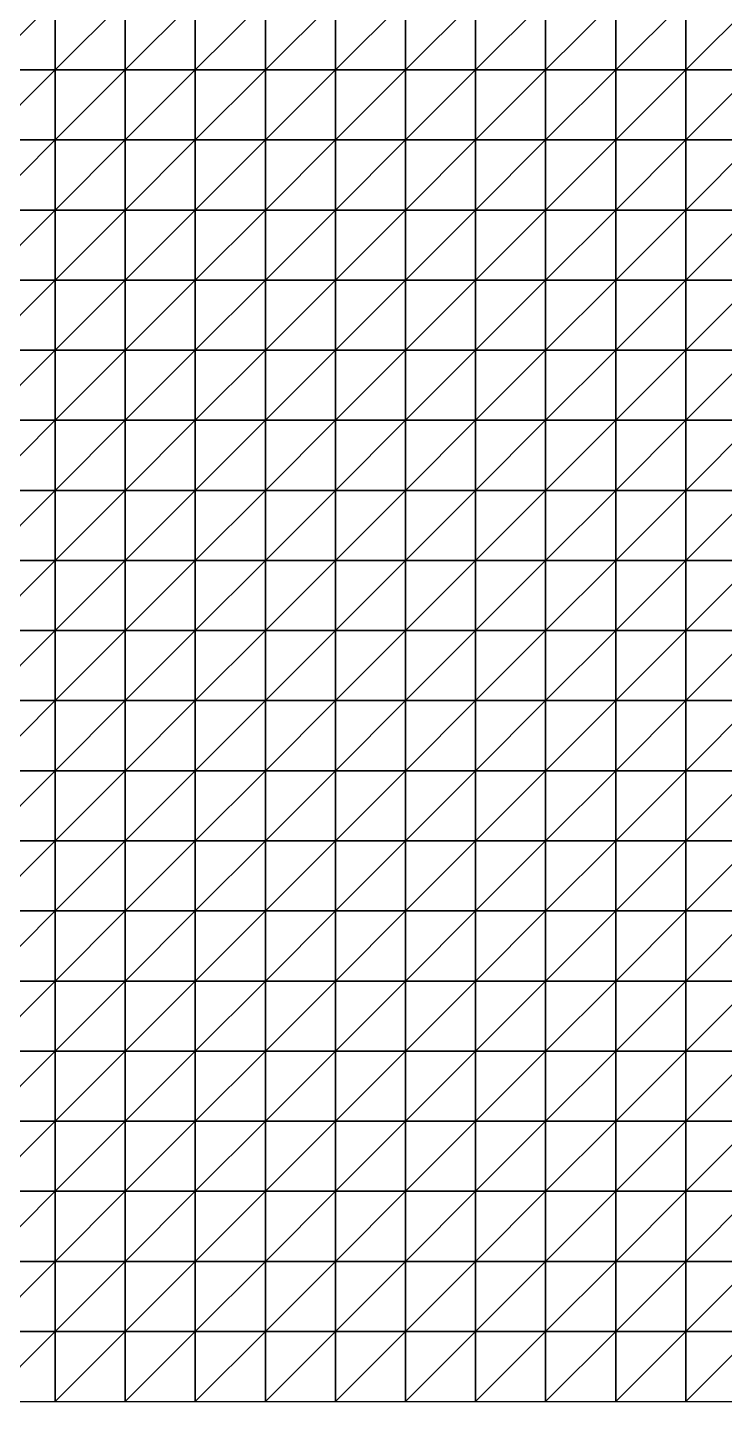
# Model space of a CAD drawing. Header units: metres. Extents: x 351000 to 353000, y 7455000 to 7457000.
# Drawn here: x 351490.1 to 351738.8, y 7455000 to 7455490.1 of the extents above; entities that cross this region are included whole.
import ezdxf

# ---------------------------------------------------------------- set-up
doc = ezdxf.new("R2010")
doc.units = ezdxf.units.M

msp = doc.modelspace()

# ---------------------------------------------------------------- linework, layer by layer
at = {"layer": 'BASE_OF_OXIDE_BOX'}
for points in [[(351475, 7455475, 1192.99), (351500, 7455475, 1195.15), (351500, 7455500, 1192.9)], [(351475, 7455475, 1192.99), (351500, 7455500, 1192.9), (351475, 7455500, 1191.11)], [(351500, 7455475, 1195.15), (351525, 7455475, 1198.79), (351525, 7455500, 1196.4)], [(351500, 7455475, 1195.15), (351525, 7455500, 1196.4), (351500, 7455500, 1192.9)], [(351525, 7455475, 1198.79), (351550, 7455475, 1202.42), (351550, 7455500, 1200.02)], [(351525, 7455475, 1198.79), (351550, 7455500, 1200.02), (351525, 7455500, 1196.4)], [(351550, 7455475, 1202.42), (351575, 7455475, 1204.11), (351575, 7455500, 1201.82)], [(351550, 7455475, 1202.42), (351575, 7455500, 1201.82), (351550, 7455500, 1200.02)], [(351575, 7455475, 1204.11), (351600, 7455475, 1202.58), (351600, 7455500, 1200.48)], [(351575, 7455475, 1204.11), (351600, 7455500, 1200.48), (351575, 7455500, 1201.82)], [(351600, 7455475, 1202.58), (351625, 7455475, 1197.85), (351625, 7455500, 1196.03)], [(351600, 7455475, 1202.58), (351625, 7455500, 1196.03), (351600, 7455500, 1200.48)], [(351625, 7455475, 1197.85), (351650, 7455475, 1191.44), (351650, 7455500, 1189.98)], [(351625, 7455475, 1197.85), (351650, 7455500, 1189.98), (351625, 7455500, 1196.03)], [(351650, 7455475, 1191.44), (351675, 7455475, 1185.81), (351675, 7455500, 1184.75)], [(351650, 7455475, 1191.44), (351675, 7455500, 1184.75), (351650, 7455500, 1189.98)], [(351675, 7455475, 1185.81), (351700, 7455475, 1183.34), (351700, 7455500, 1182.58)], [(351675, 7455475, 1185.81), (351700, 7455500, 1182.58), (351675, 7455500, 1184.75)], [(351700, 7455475, 1183.34), (351725, 7455475, 1185.39), (351725, 7455500, 1184.69)], [(351700, 7455475, 1183.34), (351725, 7455500, 1184.69), (351700, 7455500, 1182.58)], [(351725, 7455475, 1185.39), (351750, 7455475, 1191.82), (351750, 7455500, 1190.84)], [(351725, 7455475, 1185.39), (351750, 7455500, 1190.84), (351725, 7455500, 1184.69)], [(351475, 7455450, 1193.63), (351500, 7455450, 1196.74), (351500, 7455475, 1195.15)], [(351475, 7455450, 1193.63), (351500, 7455475, 1195.15), (351475, 7455475, 1192.99)], [(351500, 7455450, 1196.74), (351525, 7455450, 1201.3), (351525, 7455475, 1198.79)], [(351500, 7455450, 1196.74), (351525, 7455475, 1198.79), (351500, 7455475, 1195.15)], [(351525, 7455450, 1201.3), (351550, 7455450, 1205.77), (351550, 7455475, 1202.42)], [(351525, 7455450, 1201.3), (351550, 7455475, 1202.42), (351525, 7455475, 1198.79)], [(351550, 7455450, 1205.77), (351575, 7455450, 1208.23), (351575, 7455475, 1204.11)], [(351550, 7455450, 1205.77), (351575, 7455475, 1204.11), (351550, 7455475, 1202.42)], [(351575, 7455450, 1208.23), (351600, 7455450, 1207.3), (351600, 7455475, 1202.58)], [(351575, 7455450, 1208.23), (351600, 7455475, 1202.58), (351575, 7455475, 1204.11)], [(351600, 7455450, 1207.3), (351625, 7455450, 1202.92), (351625, 7455475, 1197.85)], [(351600, 7455450, 1207.3), (351625, 7455475, 1197.85), (351600, 7455475, 1202.58)], [(351625, 7455450, 1202.92), (351650, 7455450, 1196.53), (351650, 7455475, 1191.44)], [(351625, 7455450, 1202.92), (351650, 7455475, 1191.44), (351625, 7455475, 1197.85)], [(351650, 7455450, 1196.53), (351675, 7455450, 1190.6), (351675, 7455475, 1185.81)], [(351650, 7455450, 1196.53), (351675, 7455475, 1185.81), (351650, 7455475, 1191.44)], [(351675, 7455450, 1190.6), (351700, 7455450, 1187.59), (351700, 7455475, 1183.34)], [(351675, 7455450, 1190.6), (351700, 7455475, 1183.34), (351675, 7455475, 1185.81)], [(351700, 7455450, 1187.59), (351725, 7455450, 1188.99), (351725, 7455475, 1185.39)], [(351700, 7455450, 1187.59), (351725, 7455475, 1185.39), (351700, 7455475, 1183.34)], [(351725, 7455450, 1188.99), (351750, 7455450, 1194.86), (351750, 7455475, 1191.82)], [(351725, 7455450, 1188.99), (351750, 7455475, 1191.82), (351725, 7455475, 1185.39)], [(351475, 7455425, 1192.59), (351500, 7455425, 1196.85), (351500, 7455450, 1196.74)], [(351475, 7455425, 1192.59), (351500, 7455450, 1196.74), (351475, 7455450, 1193.63)], [(351500, 7455425, 1196.85), (351525, 7455425, 1202.66), (351525, 7455450, 1201.3)], [(351500, 7455425, 1196.85), (351525, 7455450, 1201.3), (351500, 7455450, 1196.74)], [(351525, 7455425, 1202.66), (351550, 7455425, 1208.45), (351550, 7455450, 1205.77)], [(351525, 7455425, 1202.66), (351550, 7455450, 1205.77), (351525, 7455450, 1201.3)], [(351550, 7455425, 1208.45), (351575, 7455425, 1212.21), (351575, 7455450, 1208.23)], [(351550, 7455425, 1208.45), (351575, 7455450, 1208.23), (351550, 7455450, 1205.77)], [(351575, 7455425, 1212.21), (351600, 7455425, 1212.43), (351600, 7455450, 1207.3)], [(351575, 7455425, 1212.21), (351600, 7455450, 1207.3), (351575, 7455450, 1208.23)], [(351600, 7455425, 1212.43), (351625, 7455425, 1208.93), (351625, 7455450, 1202.92)], [(351600, 7455425, 1212.43), (351625, 7455450, 1202.92), (351600, 7455450, 1207.3)], [(351625, 7455425, 1208.93), (351650, 7455425, 1203.01), (351650, 7455450, 1196.53)], [(351625, 7455425, 1208.93), (351650, 7455450, 1196.53), (351625, 7455450, 1202.92)], [(351650, 7455425, 1203.01), (351675, 7455425, 1197.09), (351675, 7455450, 1190.6)], [(351650, 7455425, 1203.01), (351675, 7455450, 1190.6), (351650, 7455450, 1196.53)], [(351675, 7455425, 1197.09), (351700, 7455425, 1193.68), (351700, 7455450, 1187.59)], [(351675, 7455425, 1197.09), (351700, 7455450, 1187.59), (351675, 7455450, 1190.6)], [(351700, 7455425, 1193.68), (351725, 7455425, 1194.41), (351725, 7455450, 1188.99)], [(351700, 7455425, 1193.68), (351725, 7455450, 1188.99), (351700, 7455450, 1187.59)], [(351725, 7455425, 1194.41), (351750, 7455425, 1199.49), (351750, 7455450, 1194.86)], [(351725, 7455425, 1194.41), (351750, 7455450, 1194.86), (351725, 7455450, 1188.99)], [(351475, 7455400, 1190.53), (351500, 7455400, 1195.73), (351500, 7455425, 1196.85)], [(351475, 7455400, 1190.53), (351500, 7455425, 1196.85), (351475, 7455425, 1192.59)], [(351500, 7455400, 1195.73), (351525, 7455400, 1202.67), (351525, 7455425, 1202.66)], [(351500, 7455400, 1195.73), (351525, 7455425, 1202.66), (351500, 7455425, 1196.85)], [(351525, 7455400, 1202.67), (351550, 7455400, 1209.69), (351550, 7455425, 1208.45)], [(351525, 7455400, 1202.67), (351550, 7455425, 1208.45), (351525, 7455425, 1202.66)], [(351550, 7455400, 1209.69), (351575, 7455400, 1214.75), (351575, 7455425, 1212.21)], [(351550, 7455400, 1209.69), (351575, 7455425, 1212.21), (351550, 7455425, 1208.45)], [(351575, 7455400, 1214.75), (351600, 7455400, 1216.25), (351600, 7455425, 1212.43)], [(351575, 7455400, 1214.75), (351600, 7455425, 1212.43), (351575, 7455425, 1212.21)], [(351600, 7455400, 1216.25), (351625, 7455400, 1213.86), (351625, 7455425, 1208.93)], [(351600, 7455400, 1216.25), (351625, 7455425, 1208.93), (351600, 7455425, 1212.43)], [(351625, 7455400, 1213.86), (351650, 7455400, 1208.78), (351650, 7455425, 1203.01)], [(351625, 7455400, 1213.86), (351650, 7455425, 1203.01), (351625, 7455425, 1208.93)], [(351650, 7455400, 1208.78), (351675, 7455400, 1203.31), (351675, 7455425, 1197.09)], [(351650, 7455400, 1208.78), (351675, 7455425, 1197.09), (351650, 7455425, 1203.01)], [(351675, 7455400, 1203.31), (351700, 7455400, 1199.99), (351700, 7455425, 1193.68)], [(351675, 7455400, 1203.31), (351700, 7455425, 1193.68), (351675, 7455425, 1197.09)], [(351700, 7455400, 1199.99), (351725, 7455400, 1200.51), (351725, 7455425, 1194.41)], [(351700, 7455400, 1199.99), (351725, 7455425, 1194.41), (351700, 7455425, 1193.68)], [(351725, 7455400, 1200.51), (351750, 7455400, 1205.16), (351750, 7455425, 1199.49)], [(351725, 7455400, 1200.51), (351750, 7455425, 1199.49), (351725, 7455425, 1194.41)], [(351475, 7455375, 1189.51), (351500, 7455375, 1195.31), (351500, 7455400, 1195.73)], [(351475, 7455375, 1189.51), (351500, 7455400, 1195.73), (351475, 7455400, 1190.53)], [(351500, 7455375, 1195.31), (351525, 7455375, 1202.88), (351525, 7455400, 1202.67)], [(351500, 7455375, 1195.31), (351525, 7455400, 1202.67), (351500, 7455400, 1195.73)], [(351525, 7455375, 1202.88), (351550, 7455375, 1210.58), (351550, 7455400, 1209.69)], [(351525, 7455375, 1202.88), (351550, 7455400, 1209.69), (351525, 7455400, 1202.67)], [(351550, 7455375, 1210.58), (351575, 7455375, 1216.39), (351575, 7455400, 1214.75)], [(351550, 7455375, 1210.58), (351575, 7455400, 1214.75), (351550, 7455400, 1209.69)], [(351575, 7455375, 1216.39), (351600, 7455375, 1218.76), (351600, 7455400, 1216.25)], [(351575, 7455375, 1216.39), (351600, 7455400, 1216.25), (351575, 7455400, 1214.75)], [(351600, 7455375, 1218.76), (351625, 7455375, 1217.28), (351625, 7455400, 1213.86)], [(351600, 7455375, 1218.76), (351625, 7455400, 1213.86), (351600, 7455400, 1216.25)], [(351625, 7455375, 1217.28), (351650, 7455375, 1213.06), (351650, 7455400, 1208.78)], [(351625, 7455375, 1217.28), (351650, 7455400, 1208.78), (351625, 7455400, 1213.86)], [(351650, 7455375, 1213.06), (351675, 7455375, 1208.32), (351675, 7455400, 1203.31)], [(351650, 7455375, 1213.06), (351675, 7455400, 1203.31), (351650, 7455400, 1208.78)], [(351675, 7455375, 1208.32), (351700, 7455375, 1205.52), (351700, 7455400, 1199.99)], [(351675, 7455375, 1208.32), (351700, 7455400, 1199.99), (351675, 7455400, 1203.31)], [(351700, 7455375, 1205.52), (351725, 7455375, 1206.37), (351725, 7455400, 1200.51)], [(351700, 7455375, 1205.52), (351725, 7455400, 1200.51), (351700, 7455400, 1199.99)], [(351725, 7455375, 1206.37), (351750, 7455375, 1211.13), (351750, 7455400, 1205.16)], [(351725, 7455375, 1206.37), (351750, 7455400, 1205.16), (351725, 7455400, 1200.51)], [(351475, 7455350, 1192.13), (351500, 7455350, 1198.22), (351500, 7455375, 1195.31)], [(351475, 7455350, 1192.13), (351500, 7455375, 1195.31), (351475, 7455375, 1189.51)], [(351500, 7455350, 1198.22), (351525, 7455350, 1205.79), (351525, 7455375, 1202.88)], [(351500, 7455350, 1198.22), (351525, 7455375, 1202.88), (351500, 7455375, 1195.31)], [(351525, 7455350, 1205.79), (351550, 7455350, 1213.32), (351550, 7455375, 1210.58)], [(351525, 7455350, 1205.79), (351550, 7455375, 1210.58), (351525, 7455375, 1202.88)], [(351550, 7455350, 1213.32), (351575, 7455350, 1218.98), (351575, 7455375, 1216.39)], [(351550, 7455350, 1213.32), (351575, 7455375, 1216.39), (351550, 7455375, 1210.58)], [(351575, 7455350, 1218.98), (351600, 7455350, 1221.35), (351600, 7455375, 1218.76)], [(351575, 7455350, 1218.98), (351600, 7455375, 1218.76), (351575, 7455375, 1216.39)], [(351600, 7455350, 1221.35), (351625, 7455350, 1220.13), (351625, 7455375, 1217.28)], [(351600, 7455350, 1221.35), (351625, 7455375, 1217.28), (351600, 7455375, 1218.76)], [(351625, 7455350, 1220.13), (351650, 7455350, 1216.37), (351650, 7455375, 1213.06)], [(351625, 7455350, 1220.13), (351650, 7455375, 1213.06), (351625, 7455375, 1217.28)], [(351650, 7455350, 1216.37), (351675, 7455350, 1212.2), (351675, 7455375, 1208.32)], [(351650, 7455350, 1216.37), (351675, 7455375, 1208.32), (351650, 7455375, 1213.06)], [(351675, 7455350, 1212.2), (351700, 7455350, 1209.99), (351700, 7455375, 1205.52)], [(351675, 7455350, 1212.2), (351700, 7455375, 1205.52), (351675, 7455375, 1208.32)], [(351700, 7455350, 1209.99), (351725, 7455350, 1211.33), (351725, 7455375, 1206.37)], [(351700, 7455350, 1209.99), (351725, 7455375, 1206.37), (351700, 7455375, 1205.52)], [(351725, 7455350, 1211.33), (351750, 7455350, 1216.38), (351750, 7455375, 1211.13)], [(351725, 7455350, 1211.33), (351750, 7455375, 1211.13), (351725, 7455375, 1206.37)], [(351475, 7455325, 1199.82), (351500, 7455325, 1205.96), (351500, 7455350, 1198.22)], [(351475, 7455325, 1199.82), (351500, 7455350, 1198.22), (351475, 7455350, 1192.13)], [(351500, 7455325, 1205.96), (351525, 7455325, 1212.89), (351525, 7455350, 1205.79)], [(351500, 7455325, 1205.96), (351525, 7455350, 1205.79), (351500, 7455350, 1198.22)], [(351525, 7455325, 1212.89), (351550, 7455325, 1219.34), (351550, 7455350, 1213.32)], [(351525, 7455325, 1212.89), (351550, 7455350, 1213.32), (351525, 7455350, 1205.79)], [(351550, 7455325, 1219.34), (351575, 7455325, 1223.74), (351575, 7455350, 1218.98)], [(351550, 7455325, 1219.34), (351575, 7455350, 1218.98), (351550, 7455350, 1213.32)], [(351575, 7455325, 1223.74), (351600, 7455325, 1225.24), (351600, 7455350, 1221.35)], [(351575, 7455325, 1223.74), (351600, 7455350, 1221.35), (351575, 7455350, 1218.98)], [(351600, 7455325, 1225.24), (351625, 7455325, 1223.45), (351625, 7455350, 1220.13)], [(351600, 7455325, 1225.24), (351625, 7455350, 1220.13), (351600, 7455350, 1221.35)], [(351625, 7455325, 1223.45), (351650, 7455325, 1219.52), (351650, 7455350, 1216.37)], [(351625, 7455325, 1223.45), (351650, 7455350, 1216.37), (351625, 7455350, 1220.13)], [(351650, 7455325, 1219.52), (351675, 7455325, 1215.48), (351675, 7455350, 1212.2)], [(351650, 7455325, 1219.52), (351675, 7455350, 1212.2), (351650, 7455350, 1216.37)], [(351675, 7455325, 1215.48), (351700, 7455325, 1213.5), (351700, 7455350, 1209.99)], [(351675, 7455325, 1215.48), (351700, 7455350, 1209.99), (351675, 7455350, 1212.2)], [(351700, 7455325, 1213.5), (351725, 7455325, 1215.03), (351725, 7455350, 1211.33)], [(351700, 7455325, 1213.5), (351725, 7455350, 1211.33), (351700, 7455350, 1209.99)], [(351725, 7455325, 1215.03), (351750, 7455325, 1220.06), (351750, 7455350, 1216.38)], [(351725, 7455325, 1215.03), (351750, 7455350, 1216.38), (351725, 7455350, 1211.33)], [(351475, 7455300, 1211.46), (351500, 7455300, 1217.31), (351500, 7455325, 1205.96)], [(351475, 7455300, 1211.46), (351500, 7455325, 1205.96), (351475, 7455325, 1199.82)], [(351500, 7455300, 1217.31), (351525, 7455300, 1223.03), (351525, 7455325, 1212.89)], [(351500, 7455300, 1217.31), (351525, 7455325, 1212.89), (351500, 7455325, 1205.96)], [(351525, 7455300, 1223.03), (351550, 7455300, 1223.66), (351550, 7455325, 1219.34)], [(351525, 7455300, 1223.03), (351550, 7455325, 1219.34), (351525, 7455325, 1212.89)], [(351550, 7455300, 1223.66), (351575, 7455300, 1224.39), (351575, 7455325, 1223.74)], [(351550, 7455300, 1223.66), (351575, 7455325, 1223.74), (351550, 7455325, 1219.34)], [(351575, 7455300, 1224.39), (351600, 7455300, 1225.55), (351600, 7455325, 1225.24)], [(351575, 7455300, 1224.39), (351600, 7455325, 1225.24), (351575, 7455325, 1223.74)], [(351600, 7455300, 1225.55), (351625, 7455300, 1226.22), (351625, 7455325, 1223.45)], [(351600, 7455300, 1225.55), (351625, 7455325, 1223.45), (351600, 7455325, 1225.24)], [(351625, 7455300, 1226.22), (351650, 7455300, 1222.72), (351650, 7455325, 1219.52)], [(351625, 7455300, 1226.22), (351650, 7455325, 1219.52), (351625, 7455325, 1223.45)], [(351650, 7455300, 1222.72), (351675, 7455300, 1218.48), (351675, 7455325, 1215.48)], [(351650, 7455300, 1222.72), (351675, 7455325, 1215.48), (351650, 7455325, 1219.52)], [(351675, 7455300, 1218.48), (351700, 7455300, 1216.4), (351700, 7455325, 1213.5)], [(351675, 7455300, 1218.48), (351700, 7455325, 1213.5), (351675, 7455325, 1215.48)], [(351700, 7455300, 1216.4), (351725, 7455300, 1217.67), (351725, 7455325, 1215.03)], [(351700, 7455300, 1216.4), (351725, 7455325, 1215.03), (351700, 7455325, 1213.5)], [(351725, 7455300, 1217.67), (351750, 7455300, 1222.12), (351750, 7455325, 1220.06)], [(351725, 7455300, 1217.67), (351750, 7455325, 1220.06), (351725, 7455325, 1215.03)], [(351475, 7455275, 1223.42), (351500, 7455275, 1228.52), (351500, 7455300, 1217.31)], [(351475, 7455275, 1223.42), (351500, 7455300, 1217.31), (351475, 7455300, 1211.46)], [(351500, 7455275, 1228.52), (351525, 7455275, 1230.49), (351525, 7455300, 1223.03)], [(351500, 7455275, 1228.52), (351525, 7455300, 1223.03), (351500, 7455300, 1217.31)], [(351525, 7455275, 1230.49), (351550, 7455275, 1228.08), (351550, 7455300, 1223.66)], [(351525, 7455275, 1230.49), (351550, 7455300, 1223.66), (351525, 7455300, 1223.03)], [(351550, 7455275, 1228.08), (351575, 7455275, 1227.04), (351575, 7455300, 1224.39)], [(351550, 7455275, 1228.08), (351575, 7455300, 1224.39), (351550, 7455300, 1223.66)], [(351575, 7455275, 1227.04), (351600, 7455275, 1227.17), (351600, 7455300, 1225.55)], [(351575, 7455275, 1227.04), (351600, 7455300, 1225.55), (351575, 7455300, 1224.39)], [(351600, 7455275, 1227.17), (351625, 7455275, 1227.76), (351625, 7455300, 1226.22)], [(351600, 7455275, 1227.17), (351625, 7455300, 1226.22), (351600, 7455300, 1225.55)], [(351625, 7455275, 1227.76), (351650, 7455275, 1225.48), (351650, 7455300, 1222.72)], [(351625, 7455275, 1227.76), (351650, 7455300, 1222.72), (351625, 7455300, 1226.22)], [(351650, 7455275, 1225.48), (351675, 7455275, 1221.34), (351675, 7455300, 1218.48)], [(351650, 7455275, 1225.48), (351675, 7455300, 1218.48), (351650, 7455300, 1222.72)], [(351675, 7455275, 1221.34), (351700, 7455275, 1219.26), (351700, 7455300, 1216.4)], [(351675, 7455275, 1221.34), (351700, 7455300, 1216.4), (351675, 7455300, 1218.48)], [(351700, 7455275, 1219.26), (351725, 7455275, 1220.14), (351725, 7455300, 1217.67)], [(351700, 7455275, 1219.26), (351725, 7455300, 1217.67), (351700, 7455300, 1216.4)], [(351725, 7455275, 1220.14), (351750, 7455275, 1223.66), (351750, 7455300, 1222.12)], [(351725, 7455275, 1220.14), (351750, 7455300, 1222.12), (351725, 7455300, 1217.67)], [(351475, 7455250, 1231.41), (351500, 7455250, 1235.17), (351500, 7455275, 1228.52)], [(351475, 7455250, 1231.41), (351500, 7455275, 1228.52), (351475, 7455275, 1223.42)], [(351500, 7455250, 1235.17), (351525, 7455250, 1234.36), (351525, 7455275, 1230.49)], [(351500, 7455250, 1235.17), (351525, 7455275, 1230.49), (351500, 7455275, 1228.52)], [(351525, 7455250, 1234.36), (351550, 7455250, 1230.95), (351550, 7455275, 1228.08)], [(351525, 7455250, 1234.36), (351550, 7455275, 1228.08), (351525, 7455275, 1230.49)], [(351550, 7455250, 1230.95), (351575, 7455250, 1228.93), (351575, 7455275, 1227.04)], [(351550, 7455250, 1230.95), (351575, 7455275, 1227.04), (351550, 7455275, 1228.08)], [(351575, 7455250, 1228.93), (351600, 7455250, 1228.53), (351600, 7455275, 1227.17)], [(351575, 7455250, 1228.93), (351600, 7455275, 1227.17), (351575, 7455275, 1227.04)], [(351600, 7455250, 1228.53), (351625, 7455250, 1229.3), (351625, 7455275, 1227.76)], [(351600, 7455250, 1228.53), (351625, 7455275, 1227.76), (351600, 7455275, 1227.17)], [(351625, 7455250, 1229.3), (351650, 7455250, 1227.26), (351650, 7455275, 1225.48)], [(351625, 7455250, 1229.3), (351650, 7455275, 1225.48), (351625, 7455275, 1227.76)], [(351650, 7455250, 1227.26), (351675, 7455250, 1224.21), (351675, 7455275, 1221.34)], [(351650, 7455250, 1227.26), (351675, 7455275, 1221.34), (351650, 7455275, 1225.48)], [(351675, 7455250, 1224.21), (351700, 7455250, 1222.86), (351700, 7455275, 1219.26)], [(351675, 7455250, 1224.21), (351700, 7455275, 1219.26), (351675, 7455275, 1221.34)], [(351700, 7455250, 1222.86), (351725, 7455250, 1223.73), (351725, 7455275, 1220.14)], [(351700, 7455250, 1222.86), (351725, 7455275, 1220.14), (351700, 7455275, 1219.26)], [(351725, 7455250, 1223.73), (351750, 7455250, 1226.41), (351750, 7455275, 1223.66)], [(351725, 7455250, 1223.73), (351750, 7455275, 1223.66), (351725, 7455275, 1220.14)], [(351475, 7455225, 1232.8), (351500, 7455225, 1234.8), (351500, 7455250, 1235.17)], [(351475, 7455225, 1232.8), (351500, 7455250, 1235.17), (351475, 7455250, 1231.41)], [(351500, 7455225, 1234.8), (351525, 7455225, 1231.91), (351525, 7455250, 1234.36)], [(351500, 7455225, 1234.8), (351525, 7455250, 1234.36), (351500, 7455250, 1235.17)], [(351525, 7455225, 1231.91), (351550, 7455225, 1229.32), (351550, 7455250, 1230.95)], [(351525, 7455225, 1231.91), (351550, 7455250, 1230.95), (351525, 7455250, 1234.36)], [(351550, 7455225, 1229.32), (351575, 7455225, 1228.31), (351575, 7455250, 1228.93)], [(351550, 7455225, 1229.32), (351575, 7455250, 1228.93), (351550, 7455250, 1230.95)], [(351575, 7455225, 1228.31), (351600, 7455225, 1228.43), (351600, 7455250, 1228.53)], [(351575, 7455225, 1228.31), (351600, 7455250, 1228.53), (351575, 7455250, 1228.93)], [(351600, 7455225, 1228.43), (351625, 7455225, 1229.4), (351625, 7455250, 1229.3)], [(351600, 7455225, 1228.43), (351625, 7455250, 1229.3), (351600, 7455250, 1228.53)], [(351625, 7455225, 1229.4), (351650, 7455225, 1228.12), (351650, 7455250, 1227.26)], [(351625, 7455225, 1229.4), (351650, 7455250, 1227.26), (351625, 7455250, 1229.3)], [(351650, 7455225, 1228.12), (351675, 7455225, 1227.44), (351675, 7455250, 1224.21)], [(351650, 7455225, 1228.12), (351675, 7455250, 1224.21), (351650, 7455250, 1227.26)], [(351675, 7455225, 1227.44), (351700, 7455225, 1227.78), (351700, 7455250, 1222.86)], [(351675, 7455225, 1227.44), (351700, 7455250, 1222.86), (351675, 7455250, 1224.21)], [(351700, 7455225, 1227.78), (351725, 7455225, 1229.27), (351725, 7455250, 1223.73)], [(351700, 7455225, 1227.78), (351725, 7455250, 1223.73), (351700, 7455250, 1222.86)], [(351725, 7455225, 1229.27), (351750, 7455225, 1231.45), (351750, 7455250, 1226.41)], [(351725, 7455225, 1229.27), (351750, 7455250, 1226.41), (351725, 7455250, 1223.73)], [(351475, 7455200, 1228.08), (351500, 7455200, 1228.29), (351500, 7455225, 1234.8)], [(351475, 7455200, 1228.08), (351500, 7455225, 1234.8), (351475, 7455225, 1232.8)], [(351500, 7455200, 1228.29), (351525, 7455200, 1224.74), (351525, 7455225, 1231.91)], [(351500, 7455200, 1228.29), (351525, 7455225, 1231.91), (351500, 7455225, 1234.8)], [(351525, 7455200, 1224.74), (351550, 7455200, 1222.48), (351550, 7455225, 1229.32)], [(351525, 7455200, 1224.74), (351550, 7455225, 1229.32), (351525, 7455225, 1231.91)], [(351550, 7455200, 1222.48), (351575, 7455200, 1223.04), (351575, 7455225, 1228.31)], [(351550, 7455200, 1222.48), (351575, 7455225, 1228.31), (351550, 7455225, 1229.32)], [(351575, 7455200, 1223.04), (351600, 7455200, 1225.03), (351600, 7455225, 1228.43)], [(351575, 7455200, 1223.04), (351600, 7455225, 1228.43), (351575, 7455225, 1228.31)], [(351600, 7455200, 1225.03), (351625, 7455200, 1226.57), (351625, 7455225, 1229.4)], [(351600, 7455200, 1225.03), (351625, 7455225, 1229.4), (351600, 7455225, 1228.43)], [(351625, 7455200, 1226.57), (351650, 7455200, 1228.81), (351650, 7455225, 1228.12)], [(351625, 7455200, 1226.57), (351650, 7455225, 1228.12), (351625, 7455225, 1229.4)], [(351650, 7455200, 1228.81), (351675, 7455200, 1231.32), (351675, 7455225, 1227.44)], [(351650, 7455200, 1228.81), (351675, 7455225, 1227.44), (351650, 7455225, 1228.12)], [(351675, 7455200, 1231.32), (351700, 7455200, 1233.87), (351700, 7455225, 1227.78)], [(351675, 7455200, 1231.32), (351700, 7455225, 1227.78), (351675, 7455225, 1227.44)], [(351700, 7455200, 1233.87), (351725, 7455200, 1236.25), (351725, 7455225, 1229.27)], [(351700, 7455200, 1233.87), (351725, 7455225, 1229.27), (351700, 7455225, 1227.78)], [(351725, 7455200, 1236.25), (351750, 7455200, 1238.09), (351750, 7455225, 1231.45)], [(351725, 7455200, 1236.25), (351750, 7455225, 1231.45), (351725, 7455225, 1229.27)], [(351475, 7455175, 1220.22), (351500, 7455175, 1219.02), (351500, 7455200, 1228.29)], [(351475, 7455175, 1220.22), (351500, 7455200, 1228.29), (351475, 7455200, 1228.08)], [(351500, 7455175, 1219.02), (351525, 7455175, 1216.89), (351525, 7455200, 1224.74)], [(351500, 7455175, 1219.02), (351525, 7455200, 1224.74), (351500, 7455200, 1228.29)], [(351525, 7455175, 1216.89), (351550, 7455175, 1215.49), (351550, 7455200, 1222.48)], [(351525, 7455175, 1216.89), (351550, 7455200, 1222.48), (351525, 7455200, 1224.74)], [(351550, 7455175, 1215.49), (351575, 7455175, 1216.14), (351575, 7455200, 1223.04)], [(351550, 7455175, 1215.49), (351575, 7455200, 1223.04), (351550, 7455200, 1222.48)], [(351575, 7455175, 1216.14), (351600, 7455175, 1219.25), (351600, 7455200, 1225.03)], [(351575, 7455175, 1216.14), (351600, 7455200, 1225.03), (351575, 7455200, 1223.04)], [(351600, 7455175, 1219.25), (351625, 7455175, 1224.28), (351625, 7455200, 1226.57)], [(351600, 7455175, 1219.25), (351625, 7455200, 1226.57), (351600, 7455200, 1225.03)], [(351625, 7455175, 1224.28), (351650, 7455175, 1230.11), (351650, 7455200, 1228.81)], [(351625, 7455175, 1224.28), (351650, 7455200, 1228.81), (351625, 7455200, 1226.57)], [(351650, 7455175, 1230.11), (351675, 7455175, 1235.58), (351675, 7455200, 1231.32)], [(351650, 7455175, 1230.11), (351675, 7455200, 1231.32), (351650, 7455200, 1228.81)], [(351675, 7455175, 1235.58), (351700, 7455175, 1239.88), (351700, 7455200, 1233.87)], [(351675, 7455175, 1235.58), (351700, 7455200, 1233.87), (351675, 7455200, 1231.32)], [(351700, 7455175, 1239.88), (351725, 7455175, 1242.63), (351725, 7455200, 1236.25)], [(351700, 7455175, 1239.88), (351725, 7455200, 1236.25), (351700, 7455200, 1233.87)], [(351725, 7455175, 1242.63), (351750, 7455175, 1243.73), (351750, 7455200, 1238.09)], [(351725, 7455175, 1242.63), (351750, 7455200, 1238.09), (351725, 7455200, 1236.25)], [(351475, 7455150, 1212.39), (351500, 7455150, 1210.49), (351500, 7455175, 1219.02)], [(351475, 7455150, 1212.39), (351500, 7455175, 1219.02), (351475, 7455175, 1220.22)], [(351500, 7455150, 1210.49), (351525, 7455150, 1208.23), (351525, 7455175, 1216.89)], [(351500, 7455150, 1210.49), (351525, 7455175, 1216.89), (351500, 7455175, 1219.02)], [(351525, 7455150, 1208.23), (351550, 7455150, 1207.6), (351550, 7455175, 1215.49)], [(351525, 7455150, 1208.23), (351550, 7455175, 1215.49), (351525, 7455175, 1216.89)], [(351550, 7455150, 1207.6), (351575, 7455150, 1210.01), (351575, 7455175, 1216.14)], [(351550, 7455150, 1207.6), (351575, 7455175, 1216.14), (351550, 7455175, 1215.49)], [(351575, 7455150, 1210.01), (351600, 7455150, 1215.69), (351600, 7455175, 1219.25)], [(351575, 7455150, 1210.01), (351600, 7455175, 1219.25), (351575, 7455175, 1216.14)], [(351600, 7455150, 1215.69), (351625, 7455150, 1223.63), (351625, 7455175, 1224.28)], [(351600, 7455150, 1215.69), (351625, 7455175, 1224.28), (351600, 7455175, 1219.25)], [(351625, 7455150, 1223.63), (351650, 7455150, 1232.06), (351650, 7455175, 1230.11)], [(351625, 7455150, 1223.63), (351650, 7455175, 1230.11), (351625, 7455175, 1224.28)], [(351650, 7455150, 1232.06), (351675, 7455150, 1238.59), (351675, 7455175, 1235.58)], [(351650, 7455150, 1232.06), (351675, 7455175, 1235.58), (351650, 7455175, 1230.11)], [(351675, 7455150, 1238.59), (351700, 7455150, 1243.64), (351700, 7455175, 1239.88)], [(351675, 7455150, 1238.59), (351700, 7455175, 1239.88), (351675, 7455175, 1235.58)], [(351700, 7455150, 1243.64), (351725, 7455150, 1245.81), (351725, 7455175, 1242.63)], [(351700, 7455150, 1243.64), (351725, 7455175, 1242.63), (351700, 7455175, 1239.88)], [(351725, 7455150, 1245.81), (351750, 7455150, 1245.25), (351750, 7455175, 1243.73)], [(351725, 7455150, 1245.81), (351750, 7455175, 1243.73), (351725, 7455175, 1242.63)], [(351475, 7455125, 1205.72), (351500, 7455125, 1203.86), (351500, 7455150, 1210.49)], [(351475, 7455125, 1205.72), (351500, 7455150, 1210.49), (351475, 7455150, 1212.39)], [(351500, 7455125, 1203.86), (351525, 7455125, 1202.14), (351525, 7455150, 1208.23)], [(351500, 7455125, 1203.86), (351525, 7455150, 1208.23), (351500, 7455150, 1210.49)], [(351525, 7455125, 1202.14), (351550, 7455125, 1202.67), (351550, 7455150, 1207.6)], [(351525, 7455125, 1202.14), (351550, 7455150, 1207.6), (351525, 7455150, 1208.23)], [(351550, 7455125, 1202.67), (351575, 7455125, 1206.8), (351575, 7455150, 1210.01)], [(351550, 7455125, 1202.67), (351575, 7455150, 1210.01), (351550, 7455150, 1207.6)], [(351575, 7455125, 1206.8), (351600, 7455125, 1214.49), (351600, 7455150, 1215.69)], [(351575, 7455125, 1206.8), (351600, 7455150, 1215.69), (351575, 7455150, 1210.01)], [(351600, 7455125, 1214.49), (351625, 7455125, 1224.26), (351625, 7455150, 1223.63)], [(351600, 7455125, 1214.49), (351625, 7455150, 1223.63), (351600, 7455150, 1215.69)], [(351625, 7455125, 1224.26), (351650, 7455125, 1231.01), (351650, 7455150, 1232.06)], [(351625, 7455125, 1224.26), (351650, 7455150, 1232.06), (351625, 7455150, 1223.63)], [(351650, 7455125, 1231.01), (351675, 7455125, 1236.76), (351675, 7455150, 1238.59)], [(351650, 7455125, 1231.01), (351675, 7455150, 1238.59), (351650, 7455150, 1232.06)], [(351675, 7455125, 1236.76), (351700, 7455125, 1243.11), (351700, 7455150, 1243.64)], [(351675, 7455125, 1236.76), (351700, 7455150, 1243.64), (351675, 7455150, 1238.59)], [(351700, 7455125, 1243.11), (351725, 7455125, 1244.17), (351725, 7455150, 1245.81)], [(351700, 7455125, 1243.11), (351725, 7455150, 1245.81), (351700, 7455150, 1243.64)], [(351725, 7455125, 1244.17), (351750, 7455125, 1241.01), (351750, 7455150, 1245.25)], [(351725, 7455125, 1244.17), (351750, 7455150, 1245.25), (351725, 7455150, 1245.81)], [(351475, 7455100, 1198.75), (351500, 7455100, 1197.55), (351500, 7455125, 1203.86)], [(351475, 7455100, 1198.75), (351500, 7455125, 1203.86), (351475, 7455125, 1205.72)], [(351500, 7455100, 1197.55), (351525, 7455100, 1196.95), (351525, 7455125, 1202.14)], [(351500, 7455100, 1197.55), (351525, 7455125, 1202.14), (351500, 7455125, 1203.86)], [(351525, 7455100, 1196.95), (351550, 7455100, 1198.98), (351550, 7455125, 1202.67)], [(351525, 7455100, 1196.95), (351550, 7455125, 1202.67), (351525, 7455125, 1202.14)], [(351550, 7455100, 1198.98), (351575, 7455100, 1204.79), (351575, 7455125, 1206.8)], [(351550, 7455100, 1198.98), (351575, 7455125, 1206.8), (351550, 7455125, 1202.67)], [(351575, 7455100, 1204.79), (351600, 7455100, 1214), (351600, 7455125, 1214.49)], [(351575, 7455100, 1204.79), (351600, 7455125, 1214.49), (351575, 7455125, 1206.8)], [(351600, 7455100, 1214), (351625, 7455100, 1222.96), (351625, 7455125, 1224.26)], [(351600, 7455100, 1214), (351625, 7455125, 1224.26), (351600, 7455125, 1214.49)], [(351625, 7455100, 1222.96), (351650, 7455100, 1228.73), (351650, 7455125, 1231.01)], [(351625, 7455100, 1222.96), (351650, 7455125, 1231.01), (351625, 7455125, 1224.26)], [(351650, 7455100, 1228.73), (351675, 7455100, 1235.78), (351675, 7455125, 1236.76)], [(351650, 7455100, 1228.73), (351675, 7455125, 1236.76), (351650, 7455125, 1231.01)], [(351675, 7455100, 1235.78), (351700, 7455100, 1241.57), (351700, 7455125, 1243.11)], [(351675, 7455100, 1235.78), (351700, 7455125, 1243.11), (351675, 7455125, 1236.76)], [(351700, 7455100, 1241.57), (351725, 7455100, 1238.3), (351725, 7455125, 1244.17)], [(351700, 7455100, 1241.57), (351725, 7455125, 1244.17), (351700, 7455125, 1243.11)], [(351725, 7455100, 1238.3), (351750, 7455100, 1232.16), (351750, 7455125, 1241.01)], [(351725, 7455100, 1238.3), (351750, 7455125, 1241.01), (351725, 7455125, 1244.17)], [(351475, 7455075, 1189.06), (351500, 7455075, 1188.95), (351500, 7455100, 1197.55)], [(351475, 7455075, 1189.06), (351500, 7455100, 1197.55), (351475, 7455100, 1198.75)], [(351500, 7455075, 1188.95), (351525, 7455075, 1189.96), (351525, 7455100, 1196.95)], [(351500, 7455075, 1188.95), (351525, 7455100, 1196.95), (351500, 7455100, 1197.55)], [(351525, 7455075, 1189.96), (351550, 7455075, 1193.87), (351550, 7455100, 1198.98)], [(351525, 7455075, 1189.96), (351550, 7455100, 1198.98), (351525, 7455100, 1196.95)], [(351550, 7455075, 1193.87), (351575, 7455075, 1201.52), (351575, 7455100, 1204.79)], [(351550, 7455075, 1193.87), (351575, 7455100, 1204.79), (351550, 7455100, 1198.98)], [(351575, 7455075, 1201.52), (351600, 7455075, 1212.18), (351600, 7455100, 1214)], [(351575, 7455075, 1201.52), (351600, 7455100, 1214), (351575, 7455100, 1204.79)], [(351600, 7455075, 1212.18), (351625, 7455075, 1220.33), (351625, 7455100, 1222.96)], [(351600, 7455075, 1212.18), (351625, 7455100, 1222.96), (351600, 7455100, 1214)], [(351625, 7455075, 1220.33), (351650, 7455075, 1227.4), (351650, 7455100, 1228.73)], [(351625, 7455075, 1220.33), (351650, 7455100, 1228.73), (351625, 7455100, 1222.96)], [(351650, 7455075, 1227.4), (351675, 7455075, 1235.33), (351675, 7455100, 1235.78)], [(351650, 7455075, 1227.4), (351675, 7455100, 1235.78), (351650, 7455100, 1228.73)], [(351675, 7455075, 1235.33), (351700, 7455075, 1236.76), (351700, 7455100, 1241.57)], [(351675, 7455075, 1235.33), (351700, 7455100, 1241.57), (351675, 7455100, 1235.78)], [(351700, 7455075, 1236.76), (351725, 7455075, 1230.81), (351725, 7455100, 1238.3)], [(351700, 7455075, 1236.76), (351725, 7455100, 1238.3), (351700, 7455100, 1241.57)], [(351725, 7455075, 1230.81), (351750, 7455075, 1219.63), (351750, 7455100, 1232.16)], [(351725, 7455075, 1230.81), (351750, 7455100, 1232.16), (351725, 7455100, 1238.3)], [(351475, 7455050, 1175.81), (351500, 7455050, 1177.04), (351500, 7455075, 1188.95)], [(351475, 7455050, 1175.81), (351500, 7455075, 1188.95), (351475, 7455075, 1189.06)], [(351500, 7455050, 1177.04), (351525, 7455050, 1179.99), (351525, 7455075, 1189.96)], [(351500, 7455050, 1177.04), (351525, 7455075, 1189.96), (351500, 7455075, 1188.95)], [(351525, 7455050, 1179.99), (351550, 7455050, 1186.11), (351550, 7455075, 1193.87)], [(351525, 7455050, 1179.99), (351550, 7455075, 1193.87), (351525, 7455075, 1189.96)], [(351550, 7455050, 1186.11), (351575, 7455050, 1195.88), (351575, 7455075, 1201.52)], [(351550, 7455050, 1186.11), (351575, 7455075, 1201.52), (351550, 7455075, 1193.87)], [(351575, 7455050, 1195.88), (351600, 7455050, 1208.23), (351600, 7455075, 1212.18)], [(351575, 7455050, 1195.88), (351600, 7455075, 1212.18), (351575, 7455075, 1201.52)], [(351600, 7455050, 1208.23), (351625, 7455050, 1218.6), (351625, 7455075, 1220.33)], [(351600, 7455050, 1208.23), (351625, 7455075, 1220.33), (351600, 7455075, 1212.18)], [(351625, 7455050, 1218.6), (351650, 7455050, 1226.6), (351650, 7455075, 1227.4)], [(351625, 7455050, 1218.6), (351650, 7455075, 1227.4), (351625, 7455075, 1220.33)], [(351650, 7455050, 1226.6), (351675, 7455050, 1234.5), (351675, 7455075, 1235.33)], [(351650, 7455050, 1226.6), (351675, 7455075, 1235.33), (351650, 7455075, 1227.4)], [(351675, 7455050, 1234.5), (351700, 7455050, 1232.29), (351700, 7455075, 1236.76)], [(351675, 7455050, 1234.5), (351700, 7455075, 1236.76), (351675, 7455075, 1235.33)], [(351700, 7455050, 1232.29), (351725, 7455050, 1223.18), (351725, 7455075, 1230.81)], [(351700, 7455050, 1232.29), (351725, 7455075, 1230.81), (351700, 7455075, 1236.76)], [(351725, 7455050, 1223.18), (351750, 7455050, 1209.56), (351750, 7455075, 1219.63)], [(351725, 7455050, 1223.18), (351750, 7455075, 1219.63), (351725, 7455075, 1230.81)], [(351475, 7455025, 1161.33), (351500, 7455025, 1163.93), (351500, 7455050, 1177.04)], [(351475, 7455025, 1161.33), (351500, 7455050, 1177.04), (351475, 7455050, 1175.81)], [(351500, 7455025, 1163.93), (351525, 7455025, 1168.83), (351525, 7455050, 1179.99)], [(351500, 7455025, 1163.93), (351525, 7455050, 1179.99), (351500, 7455050, 1177.04)], [(351525, 7455025, 1168.83), (351550, 7455025, 1177.13), (351550, 7455050, 1186.11)], [(351525, 7455025, 1168.83), (351550, 7455050, 1186.11), (351525, 7455050, 1179.99)], [(351550, 7455025, 1177.13), (351575, 7455025, 1188.96), (351575, 7455050, 1195.88)], [(351550, 7455025, 1177.13), (351575, 7455050, 1195.88), (351550, 7455050, 1186.11)], [(351575, 7455025, 1188.96), (351600, 7455025, 1203.08), (351600, 7455050, 1208.23)], [(351575, 7455025, 1188.96), (351600, 7455050, 1208.23), (351575, 7455050, 1195.88)], [(351600, 7455025, 1203.08), (351625, 7455025, 1216.9), (351625, 7455050, 1218.6)], [(351600, 7455025, 1203.08), (351625, 7455050, 1218.6), (351600, 7455050, 1208.23)], [(351625, 7455025, 1216.9), (351650, 7455025, 1225.83), (351650, 7455050, 1226.6)], [(351625, 7455025, 1216.9), (351650, 7455050, 1226.6), (351625, 7455050, 1218.6)], [(351650, 7455025, 1225.83), (351675, 7455025, 1231.83), (351675, 7455050, 1234.5)], [(351650, 7455025, 1225.83), (351675, 7455050, 1234.5), (351650, 7455050, 1226.6)], [(351675, 7455025, 1231.83), (351700, 7455025, 1229.55), (351700, 7455050, 1232.29)], [(351675, 7455025, 1231.83), (351700, 7455050, 1232.29), (351675, 7455050, 1234.5)], [(351700, 7455025, 1229.55), (351725, 7455025, 1219.2), (351725, 7455050, 1223.18)], [(351700, 7455025, 1229.55), (351725, 7455050, 1223.18), (351700, 7455050, 1232.29)], [(351725, 7455025, 1219.2), (351750, 7455025, 1205.32), (351750, 7455050, 1209.56)], [(351725, 7455025, 1219.2), (351750, 7455050, 1209.56), (351725, 7455050, 1223.18)], [(351475, 7455000, 1150.28), (351500, 7455000, 1153.96), (351500, 7455025, 1163.93)], [(351475, 7455000, 1150.28), (351500, 7455025, 1163.93), (351475, 7455025, 1161.33)], [(351500, 7455000, 1153.96), (351525, 7455000, 1160.29), (351525, 7455025, 1168.83)], [(351500, 7455000, 1153.96), (351525, 7455025, 1168.83), (351500, 7455025, 1163.93)], [(351525, 7455000, 1160.29), (351550, 7455000, 1170.06), (351550, 7455025, 1177.13)], [(351525, 7455000, 1160.29), (351550, 7455025, 1177.13), (351525, 7455025, 1168.83)], [(351550, 7455000, 1170.06), (351575, 7455000, 1183.24), (351575, 7455025, 1188.96)], [(351550, 7455000, 1170.06), (351575, 7455025, 1188.96), (351550, 7455025, 1177.13)], [(351575, 7455000, 1183.24), (351600, 7455000, 1198.5), (351600, 7455025, 1203.08)], [(351575, 7455000, 1183.24), (351600, 7455025, 1203.08), (351575, 7455025, 1188.96)], [(351600, 7455000, 1198.5), (351625, 7455000, 1213.29), (351625, 7455025, 1216.9)], [(351600, 7455000, 1198.5), (351625, 7455025, 1216.9), (351600, 7455025, 1203.08)], [(351625, 7455000, 1213.29), (351650, 7455000, 1224.55), (351650, 7455025, 1225.83)], [(351625, 7455000, 1213.29), (351650, 7455025, 1225.83), (351625, 7455025, 1216.9)], [(351650, 7455000, 1224.55), (351675, 7455000, 1229.78), (351675, 7455025, 1231.83)], [(351650, 7455000, 1224.55), (351675, 7455025, 1231.83), (351650, 7455025, 1225.83)], [(351675, 7455000, 1229.78), (351700, 7455000, 1228.08), (351700, 7455025, 1229.55)], [(351675, 7455000, 1229.78), (351700, 7455025, 1229.55), (351675, 7455025, 1231.83)], [(351700, 7455000, 1228.08), (351725, 7455000, 1218.32), (351725, 7455025, 1219.2)], [(351700, 7455000, 1228.08), (351725, 7455025, 1219.2), (351700, 7455025, 1229.55)], [(351725, 7455000, 1218.32), (351750, 7455000, 1205.8), (351750, 7455025, 1205.32)], [(351725, 7455000, 1218.32), (351750, 7455025, 1205.32), (351725, 7455025, 1219.2)]]:
    msp.add_3dface(points, dxfattribs=at)

doc.saveas('drawing.dxf')
